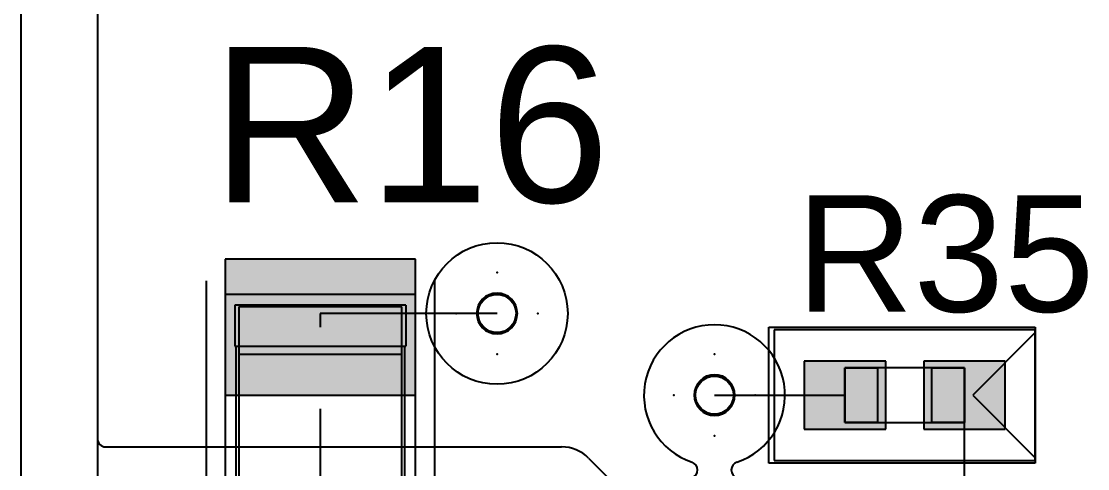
# Model space of a CAD drawing. Header units: inches. Extents: x -0.63 to 3.45, y 0 to 2.67.
# Drawn here: x 0 to 0.3923, y 1.253 to 1.4173 of the extents above; entities that cross this region are included whole.
import ezdxf

# ---------------------------------------------------------------- set-up
doc = ezdxf.new("R2010")
doc.units = ezdxf.units.IN
doc.header["$MEASUREMENT"] = 0
for name, color, linetype in [('BOARD_OUTLINE', 7, 'Continuous'), ('Bottom', 7, 'Continuous'), ('L2_GND', 7, 'Continuous'), ('L5_GND', 7, 'Continuous'), ('Layer_20', 7, 'Continuous'), ('LAYNR4', 7, 'Continuous'), ('LAYNR5', 7, 'Continuous'), ('PADLAYER_BOT', 7, 'Continuous'), ('PADLAYER_INNER', 7, 'Continuous'), ('PADLAYER_TOP', 7, 'Continuous'), ('SILKCREEN_COMP_TOP', 7, 'Continuous'), ('SILKSCREEN_TEXT_TOP', 7, 'Continuous'), ('TOOL_TOP', 7, 'Continuous'), ('Trace_Route_Top', 7, 'Continuous')]:
    doc.layers.add(name, color=color, linetype=linetype)

# ---------------------------------------------------------------- blocks, each defined once
blk = doc.blocks.new('SE1')
at = {"layer": 'BOARD_OUTLINE', "color": 7, "linetype": 'Continuous'}
blk.add_line((0, 0), (0, 2.25), dxfattribs=at)
blk = doc.blocks.new('SE')
at = {"layer": 'BOARD_OUTLINE'}
blk.add_blockref('SE1', (0, 0), dxfattribs=at)
blk = doc.blocks.new('SE123')
at = {"layer": 'Trace_Route_Top', "color": 7, "linetype": 'Continuous'}
for p, q in [((0.175, 1.31), (0.11, 1.31)), ((0.11, 1.31), (0.11, 1.305))]:
    blk.add_line(p, q, dxfattribs=at)
blk = doc.blocks.new('SE122')
at = {"layer": 'Trace_Route_Top'}
blk.add_blockref('SE123', (0, 0), dxfattribs=at)
blk = doc.blocks.new('SE129')
at = {"layer": 'Trace_Route_Top', "color": 7, "linetype": 'Continuous'}
blk.add_line((0.255, 1.28), (0.303, 1.28), dxfattribs=at)
blk = doc.blocks.new('SE128')
at = {"layer": 'Trace_Route_Top'}
blk.add_blockref('SE129', (0, 0), dxfattribs=at)
blk = doc.blocks.new('SE685')
at = {"layer": 'Trace_Route_Top', "color": 7, "linetype": 'Continuous'}
blk.add_line((0.347, 1.225), (0.347, 1.28), dxfattribs=at)
blk = doc.blocks.new('SE684')
at = {"layer": 'Trace_Route_Top'}
blk.add_blockref('SE685', (0, 0), dxfattribs=at)
blk = doc.blocks.new('SE709')
at = {"layer": 'L2_GND', "color": 7, "linetype": 'Continuous'}
blk.add_line((0.028, 2.219), (0.028, 0.031), dxfattribs=at)
blk = doc.blocks.new('SE708')
at = {"layer": 'L2_GND'}
blk.add_blockref('SE709', (0, 0), dxfattribs=at)
blk = doc.blocks.new('SE711')
at = {"layer": 'L2_GND', "color": 7, "linetype": 'Continuous'}
for centre, radius, start, end in [((0.255, 1.2799253288), 0.0259326221805631, 288.5500008012, 251.4499991988), ((0.2457969938, 1.2525), 0.0029956336371554, 288.5499799342, 71.4500200658), ((0.2642030062, 1.2525), 0.0029956336371554, 108.5499799342, 251.4500200658), ((0.255, 1.2250746712), 0.0259326221805629, 108.5500008012, 71.4499991988)]:
    blk.add_arc(centre, radius, start, end, dxfattribs=at)
blk = doc.blocks.new('SE710')
at = {"layer": 'L2_GND'}
blk.add_blockref('SE711', (0, 0), dxfattribs=at)
blk = doc.blocks.new('SE1243')
at = {"layer": 'LAYNR4', "color": 7, "linetype": 'Continuous'}
blk.add_line((0.028, 2.219), (0.028, 0.031), dxfattribs=at)
blk = doc.blocks.new('SE1242')
at = {"layer": 'LAYNR4'}
blk.add_blockref('SE1243', (0, 0), dxfattribs=at)
blk = doc.blocks.new('SE1245')
at = {"layer": 'LAYNR4', "color": 7, "linetype": 'Continuous'}
for centre, radius, start, end in [((0.255, 1.2799253288), 0.0259326221805631, 288.5500008012, 251.4499991988), ((0.2457969938, 1.2525), 0.0029956336371554, 288.5499799342, 71.4500200658), ((0.2642030062, 1.2525), 0.0029956336371554, 108.5499799342, 251.4500200658), ((0.255, 1.2250746712), 0.0259326221805629, 108.5500008012, 71.4499991988)]:
    blk.add_arc(centre, radius, start, end, dxfattribs=at)
blk = doc.blocks.new('SE1244')
at = {"layer": 'LAYNR4'}
blk.add_blockref('SE1245', (0, 0), dxfattribs=at)
blk = doc.blocks.new('SE1353')
at = {"layer": 'L5_GND', "color": 7, "linetype": 'Continuous'}
blk.add_line((0.028, 2.219), (0.028, 0.031), dxfattribs=at)
blk = doc.blocks.new('SE1352')
at = {"layer": 'L5_GND'}
blk.add_blockref('SE1353', (0, 0), dxfattribs=at)
blk = doc.blocks.new('SE1355')
at = {"layer": 'L5_GND', "color": 7, "linetype": 'Continuous'}
for centre, radius, start, end in [((0.255, 1.2799253288), 0.0259326221805631, 288.5500008012, 251.4499991988), ((0.2457969938, 1.2525), 0.0029956336371554, 288.5499799342, 71.4500200658), ((0.2642030062, 1.2525), 0.0029956336371554, 108.5499799342, 251.4500200658), ((0.255, 1.2250746712), 0.0259326221805629, 108.5500008012, 71.4499991988)]:
    blk.add_arc(centre, radius, start, end, dxfattribs=at)
blk = doc.blocks.new('SE1354')
at = {"layer": 'L5_GND'}
blk.add_blockref('SE1355', (0, 0), dxfattribs=at)
blk = doc.blocks.new('SE1887')
at = {"layer": 'LAYNR5', "color": 7, "linetype": 'Continuous'}
for p, q in [((0.028, 2.219), (0.028, 1.264)), ((0.031, 1.261), (0.19876, 1.261)), ((0.20866, 1.2569), (0.22792, 1.23764))]:
    blk.add_line(p, q, dxfattribs=at)
for centre, radius, start, end in [((0.0309999978, 1.2639999978), 0.0029999977587753, 180, 270.0000856086), ((0.1987608523, 1.246999619), 0.014000381049882, 45.0035689961, 90.0034880034)]:
    blk.add_arc(centre, radius, start, end, dxfattribs=at)
blk = doc.blocks.new('SE1886')
at = {"layer": 'LAYNR5'}
blk.add_blockref('SE1887', (0, 0), dxfattribs=at)
blk = doc.blocks.new('SE1953')
at = {"layer": 'LAYNR5', "color": 7, "linetype": 'Continuous'}
blk.add_point((0.27, 1.28), dxfattribs=at)
blk = doc.blocks.new('SE1952')
at = {"layer": 'LAYNR5'}
blk.add_blockref('SE1953', (0, 0), dxfattribs=at)
blk = doc.blocks.new('SE1955')
at = {"layer": 'LAYNR5', "color": 7, "linetype": 'Continuous'}
blk.add_point((0.255, 1.295), dxfattribs=at)
blk = doc.blocks.new('SE1954')
at = {"layer": 'LAYNR5'}
blk.add_blockref('SE1955', (0, 0), dxfattribs=at)
blk = doc.blocks.new('SE1957')
at = {"layer": 'LAYNR5', "color": 7, "linetype": 'Continuous'}
blk.add_point((0.24, 1.28), dxfattribs=at)
blk = doc.blocks.new('SE1956')
at = {"layer": 'LAYNR5'}
blk.add_blockref('SE1957', (0, 0), dxfattribs=at)
blk = doc.blocks.new('SE1959')
at = {"layer": 'LAYNR5', "color": 7, "linetype": 'Continuous'}
blk.add_point((0.255, 1.265), dxfattribs=at)
blk = doc.blocks.new('SE1958')
at = {"layer": 'LAYNR5'}
blk.add_blockref('SE1959', (0, 0), dxfattribs=at)
blk = doc.blocks.new('SE1961')
at = {"layer": 'LAYNR5', "color": 7, "linetype": 'Continuous'}
blk.add_point((0.19, 1.31), dxfattribs=at)
blk = doc.blocks.new('SE1960')
at = {"layer": 'LAYNR5'}
blk.add_blockref('SE1961', (0, 0), dxfattribs=at)
blk = doc.blocks.new('SE1963')
at = {"layer": 'LAYNR5', "color": 7, "linetype": 'Continuous'}
blk.add_point((0.175, 1.325), dxfattribs=at)
blk = doc.blocks.new('SE1962')
at = {"layer": 'LAYNR5'}
blk.add_blockref('SE1963', (0, 0), dxfattribs=at)
blk = doc.blocks.new('SE1965')
at = {"layer": 'LAYNR5', "color": 7, "linetype": 'Continuous'}
blk.add_point((0.16, 1.31), dxfattribs=at)
blk = doc.blocks.new('SE1964')
at = {"layer": 'LAYNR5'}
blk.add_blockref('SE1965', (0, 0), dxfattribs=at)
blk = doc.blocks.new('SE1967')
at = {"layer": 'LAYNR5', "color": 7, "linetype": 'Continuous'}
blk.add_point((0.175, 1.295), dxfattribs=at)
blk = doc.blocks.new('SE1966')
at = {"layer": 'LAYNR5'}
blk.add_blockref('SE1967', (0, 0), dxfattribs=at)
blk = doc.blocks.new('SE2111')
at = {"layer": 'Bottom', "color": 7, "linetype": 'Continuous'}
blk.add_line((0.028, 2.219), (0.028, 0.031), dxfattribs=at)
blk = doc.blocks.new('SE2110')
at = {"layer": 'Bottom'}
blk.add_blockref('SE2111', (0, 0), dxfattribs=at)
blk = doc.blocks.new('SE2113')
at = {"layer": 'Bottom', "color": 7, "linetype": 'Continuous'}
for centre, radius, start, end in [((0.255, 1.2799253288), 0.0259326221805631, 288.5500008012, 251.4499991988), ((0.2457969938, 1.2525), 0.0029956336371554, 288.5499799342, 71.4500200658), ((0.2642030062, 1.2525), 0.0029956336371554, 108.5499799342, 251.4500200658), ((0.255, 1.2250746712), 0.0259326221805629, 108.5500008012, 71.4499991988)]:
    blk.add_arc(centre, radius, start, end, dxfattribs=at)
blk = doc.blocks.new('SE2112')
at = {"layer": 'Bottom'}
blk.add_blockref('SE2113', (0, 0), dxfattribs=at)
blk = doc.blocks.new('SE2289')
at = {"layer": 'PADLAYER_TOP', "color": 7, "linetype": 'Continuous'}
for start, end in [(0, 180), (180, 0)]:
    blk.add_arc((0.255, 1.28), 0.0075, start, end, dxfattribs=at)
blk = doc.blocks.new('SE2288')
at = {"layer": 'PADLAYER_TOP'}
blk.add_blockref('SE2289', (0, 0), dxfattribs=at)
blk = doc.blocks.new('SE2291')
at = {"layer": 'PADLAYER_INNER', "color": 7, "linetype": 'Continuous'}
for start, end in [(0, 180), (180, 0)]:
    blk.add_arc((0.255, 1.28), 0.0075, start, end, dxfattribs=at)
blk = doc.blocks.new('SE2290')
at = {"layer": 'PADLAYER_INNER'}
blk.add_blockref('SE2291', (0, 0), dxfattribs=at)
blk = doc.blocks.new('SE2293')
at = {"layer": 'PADLAYER_BOT', "color": 7, "linetype": 'Continuous'}
for start, end in [(0, 180), (180, 0)]:
    blk.add_arc((0.255, 1.28), 0.0075, start, end, dxfattribs=at)
blk = doc.blocks.new('SE2292')
at = {"layer": 'PADLAYER_BOT'}
blk.add_blockref('SE2293', (0, 0), dxfattribs=at)
blk = doc.blocks.new('SE2295')
at = {"layer": 'PADLAYER_TOP', "color": 7, "linetype": 'Continuous'}
for start, end in [(0, 180), (180, 0)]:
    blk.add_arc((0.175, 1.31), 0.0075, start, end, dxfattribs=at)
blk = doc.blocks.new('SE2294')
at = {"layer": 'PADLAYER_TOP'}
blk.add_blockref('SE2295', (0, 0), dxfattribs=at)
blk = doc.blocks.new('SE2297')
at = {"layer": 'PADLAYER_INNER', "color": 7, "linetype": 'Continuous'}
for start, end in [(0, 180), (180, 0)]:
    blk.add_arc((0.175, 1.31), 0.0075, start, end, dxfattribs=at)
blk = doc.blocks.new('SE2296')
at = {"layer": 'PADLAYER_INNER'}
blk.add_blockref('SE2297', (0, 0), dxfattribs=at)
blk = doc.blocks.new('SE2299')
at = {"layer": 'PADLAYER_BOT', "color": 7, "linetype": 'Continuous'}
for start, end in [(0, 180), (180, 0)]:
    blk.add_arc((0.175, 1.31), 0.0075, start, end, dxfattribs=at)
blk = doc.blocks.new('SE2298')
at = {"layer": 'PADLAYER_BOT'}
blk.add_blockref('SE2299', (0, 0), dxfattribs=at)
blk = doc.blocks.new('SE3561')
at = {"layer": 'SILKCREEN_COMP_TOP', "color": 7, "linetype": 'Continuous'}
blk.add_line((0.1415, 1.313), (0.1415, 1.298), dxfattribs=at)
blk = doc.blocks.new('SE3560')
at = {"layer": 'SILKCREEN_COMP_TOP'}
blk.add_blockref('SE3561', (0, 0), dxfattribs=at)
blk = doc.blocks.new('SE3563')
at = {"layer": 'SILKCREEN_COMP_TOP', "color": 7, "linetype": 'Continuous'}
blk.add_line((0.0785, 1.298), (0.1415, 1.298), dxfattribs=at)
blk = doc.blocks.new('SE3562')
at = {"layer": 'SILKCREEN_COMP_TOP'}
blk.add_blockref('SE3563', (0, 0), dxfattribs=at)
blk = doc.blocks.new('SE3565')
at = {"layer": 'SILKCREEN_COMP_TOP', "color": 7, "linetype": 'Continuous'}
blk.add_line((0.1415, 1.313), (0.0785, 1.313), dxfattribs=at)
blk = doc.blocks.new('SE3564')
at = {"layer": 'SILKCREEN_COMP_TOP'}
blk.add_blockref('SE3565', (0, 0), dxfattribs=at)
blk = doc.blocks.new('SE3567')
at = {"layer": 'SILKCREEN_COMP_TOP', "color": 7, "linetype": 'Continuous'}
blk.add_line((0.0785, 1.313), (0.0785, 1.298), dxfattribs=at)
blk = doc.blocks.new('SE3566')
at = {"layer": 'SILKCREEN_COMP_TOP'}
blk.add_blockref('SE3567', (0, 0), dxfattribs=at)
blk = doc.blocks.new('SE3569')
at = {"layer": 'SILKCREEN_COMP_TOP', "color": 7, "linetype": 'Continuous'}
blk.add_line((0.141, 1.298), (0.141, 1.202), dxfattribs=at)
blk = doc.blocks.new('SE3568')
at = {"layer": 'SILKCREEN_COMP_TOP'}
blk.add_blockref('SE3569', (0, 0), dxfattribs=at)
blk = doc.blocks.new('SE3571')
at = {"layer": 'SILKCREEN_COMP_TOP', "color": 7, "linetype": 'Continuous'}
blk.add_line((0.079, 1.202), (0.079, 1.298), dxfattribs=at)
blk = doc.blocks.new('SE3570')
at = {"layer": 'SILKCREEN_COMP_TOP'}
blk.add_blockref('SE3571', (0, 0), dxfattribs=at)
blk = doc.blocks.new('SE3581')
at = {"layer": 'SILKSCREEN_TEXT_TOP', "color": 7, "linetype": 'Continuous'}
for p, q in [((0.075, 1.317), (0.075, 1.183)), ((0.145, 1.317), (0.075, 1.317)), ((0.145, 1.183), (0.145, 1.317)), ((0.075, 1.183), (0.145, 1.183))]:
    blk.add_line(p, q, dxfattribs=at)
blk = doc.blocks.new('SE3580')
at = {"layer": 'SILKSCREEN_TEXT_TOP'}
blk.add_blockref('SE3581', (0, 0), dxfattribs=at)
blk = doc.blocks.new('SE3583')
at = {"layer": 'Layer_20', "color": 7, "linetype": 'Continuous'}
for p, q in [((0.08, 1.3125), (0.08, 1.1875)), ((0.14, 1.3125), (0.08, 1.3125)), ((0.14, 1.1875), (0.14, 1.3125)), ((0.08, 1.1875), (0.14, 1.1875))]:
    blk.add_line(p, q, dxfattribs=at)
blk = doc.blocks.new('SE3582')
at = {"layer": 'Layer_20'}
blk.add_blockref('SE3583', (0, 0), dxfattribs=at)
blk = doc.blocks.new('SE3585')
at = {"layer": 'SILKSCREEN_TEXT_TOP', "color": 7, "linetype": 'Continuous'}
blk.add_line((0.068, 1.322), (0.068, 1.178), dxfattribs=at)
blk = doc.blocks.new('SE3584')
at = {"layer": 'SILKSCREEN_TEXT_TOP'}
blk.add_blockref('SE3585', (0, 0), dxfattribs=at)
blk = doc.blocks.new('SE3587')
at = {"layer": 'SILKSCREEN_TEXT_TOP', "color": 7, "linetype": 'Continuous'}
blk.add_line((0.152, 1.322), (0.152, 1.178), dxfattribs=at)
blk = doc.blocks.new('SE3586')
at = {"layer": 'SILKSCREEN_TEXT_TOP'}
blk.add_blockref('SE3587', (0, 0), dxfattribs=at)
blk = doc.blocks.new('SE3591')
at = {"layer": 'Layer_20', "color": 7, "linetype": 'Continuous'}
blk.add_line((0.11, 1.275), (0.11, 1.225), dxfattribs=at)
blk = doc.blocks.new('SE3590')
at = {"layer": 'Layer_20'}
blk.add_blockref('SE3591', (0, 0), dxfattribs=at)
blk = doc.blocks.new('SE3593')
at = {"layer": 'Layer_20', "color": 7, "linetype": 'Continuous'}
for p, q in [((0.08, 1.3125), (0.08, 1.295)), ((0.14, 1.3125), (0.08, 1.3125)), ((0.14, 1.295), (0.14, 1.3125)), ((0.08, 1.295), (0.14, 1.295))]:
    blk.add_line(p, q, dxfattribs=at)
blk = doc.blocks.new('SE3592')
at = {"layer": 'Layer_20'}
blk.add_blockref('SE3593', (0, 0), dxfattribs=at)
blk = doc.blocks.new('SE3705')
at = {"layer": 'SILKCREEN_COMP_TOP', "color": 7, "linetype": 'Continuous'}
for p, q in [((0.275, 1.255), (0.275, 1.305)), ((0.275, 1.305), (0.373, 1.305)), ((0.373, 1.305), (0.373, 1.255)), ((0.373, 1.255), (0.275, 1.255))]:
    blk.add_line(p, q, dxfattribs=at)
blk = doc.blocks.new('SE3704')
at = {"layer": 'SILKCREEN_COMP_TOP'}
blk.add_blockref('SE3705', (0, 0), dxfattribs=at)
blk = doc.blocks.new('SE3707')
at = {"layer": 'SILKCREEN_COMP_TOP', "color": 7, "linetype": 'Continuous'}
for p, q in [((0.373, 1.303), (0.35, 1.28)), ((0.35, 1.28), (0.373, 1.257))]:
    blk.add_line(p, q, dxfattribs=at)
blk = doc.blocks.new('SE3706')
at = {"layer": 'SILKCREEN_COMP_TOP'}
blk.add_blockref('SE3707', (0, 0), dxfattribs=at)
blk = doc.blocks.new('SE3709')
at = {"layer": 'SILKSCREEN_TEXT_TOP', "color": 7, "linetype": 'Continuous'}
for p, q in [((0.277, 1.304), (0.277, 1.256)), ((0.373, 1.304), (0.277, 1.304)), ((0.373, 1.256), (0.373, 1.304)), ((0.277, 1.256), (0.373, 1.256))]:
    blk.add_line(p, q, dxfattribs=at)
blk = doc.blocks.new('SE3708')
at = {"layer": 'SILKSCREEN_TEXT_TOP'}
blk.add_blockref('SE3709', (0, 0), dxfattribs=at)
blk = doc.blocks.new('SE3711')
at = {"layer": 'Layer_20', "color": 7, "linetype": 'Continuous'}
for p, q in [((0.303, 1.29), (0.303, 1.27)), ((0.347, 1.29), (0.303, 1.29)), ((0.347, 1.27), (0.347, 1.29)), ((0.303, 1.27), (0.347, 1.27))]:
    blk.add_line(p, q, dxfattribs=at)
blk = doc.blocks.new('SE3710')
at = {"layer": 'Layer_20'}
blk.add_blockref('SE3711', (0, 0), dxfattribs=at)
blk = doc.blocks.new('SE3713')
at = {"layer": 'Layer_20', "color": 7, "linetype": 'Continuous'}
for p, q in [((0.303, 1.29), (0.315, 1.29)), ((0.303, 1.27), (0.303, 1.29)), ((0.315, 1.29), (0.315, 1.27)), ((0.315, 1.27), (0.303, 1.27))]:
    blk.add_line(p, q, dxfattribs=at)
blk = doc.blocks.new('SE3712')
at = {"layer": 'Layer_20'}
blk.add_blockref('SE3713', (0, 0), dxfattribs=at)
blk = doc.blocks.new('SE3715')
at = {"layer": 'Layer_20', "color": 7, "linetype": 'Continuous'}
for p, q in [((0.335, 1.29), (0.347, 1.29)), ((0.335, 1.27), (0.335, 1.29)), ((0.347, 1.29), (0.347, 1.27)), ((0.347, 1.27), (0.335, 1.27))]:
    blk.add_line(p, q, dxfattribs=at)
blk = doc.blocks.new('SE3714')
at = {"layer": 'Layer_20'}
blk.add_blockref('SE3715', (0, 0), dxfattribs=at)

msp = doc.modelspace()

# ---------------------------------------------------------------- hatches: boundary and pattern name
at = {"layer": 'PADLAYER_TOP', "linetype": 'Continuous'}
for points in [[(0.075, 1.28), (0.145, 1.28), (0.145, 1.33), (0.075, 1.33)], [(0.2879999999999999, 1.2675), (0.3179999999999999, 1.2675), (0.3179999999999999, 1.2925), (0.2879999999999999, 1.2925)], [(0.332, 1.2675), (0.3619999999999999, 1.2675), (0.3619999999999999, 1.2925), (0.332, 1.2925)]]:
    msp.add_hatch(color=7, dxfattribs=at).paths.add_polyline_path(points)

# ---------------------------------------------------------------- linework, layer by layer
at = {"layer": 'Bottom', "color": 7, "linetype": 'Continuous'}
msp.add_circle((0.175, 1.31), 0.026, dxfattribs=at)
at = {"layer": 'L2_GND', "color": 7, "linetype": 'Continuous'}
msp.add_circle((0.175, 1.31), 0.026, dxfattribs=at)
at = {"layer": 'L5_GND', "color": 7, "linetype": 'Continuous'}
msp.add_circle((0.175, 1.31), 0.026, dxfattribs=at)
at = {"layer": 'LAYNR4', "color": 7, "linetype": 'Continuous'}
msp.add_circle((0.175, 1.31), 0.026, dxfattribs=at)
at = {"layer": 'PADLAYER_TOP', "color": 7, "linetype": 'Continuous'}
for p, q in [((0.145, 1.33), (0.075, 1.33)), ((0.075, 1.33), (0.075, 1.28)), ((0.145, 1.28), (0.145, 1.33)), ((0.318, 1.2925), (0.288, 1.2925)), ((0.288, 1.2925), (0.288, 1.2675)), ((0.318, 1.2675), (0.318, 1.2925)), ((0.362, 1.2925), (0.332, 1.2925)), ((0.332, 1.2925), (0.332, 1.2675)), ((0.362, 1.2675), (0.362, 1.2925)), ((0.075, 1.28), (0.145, 1.28)), ((0.288, 1.2675), (0.318, 1.2675)), ((0.332, 1.2675), (0.362, 1.2675))]:
    msp.add_line(p, q, dxfattribs=at)
at = {"layer": 'TOOL_TOP', "color": 7, "linetype": 'Continuous'}
for centre in [(0.175, 1.31), (0.255, 1.28)]:
    msp.add_circle(centre, 0.007, dxfattribs=at)

# ---------------------------------------------------------------- block references
for name in ['SE', 'SE708', 'SE1242', 'SE1352', 'SE1886', 'SE2110', 'SE1962', 'SE3584', 'SE3586', 'SE3580', 'SE2294', 'SE2296', 'SE2298', 'SE3564', 'SE3566', 'SE3582', 'SE3592', 'SE3560', 'SE122', 'SE1964', 'SE1960', 'SE710', 'SE1244', 'SE1354', 'SE2112', 'SE3704', 'SE3708', 'SE3706', 'SE3562', 'SE3570', 'SE3568', 'SE1966', 'SE1954', 'SE2288', 'SE2290', 'SE2292', 'SE3710', 'SE3712', 'SE3714', 'SE1956', 'SE128', 'SE1952', 'SE684', 'SE3590', 'SE1958']:
    msp.add_blockref(name, (0, 0))

# ---------------------------------------------------------------- texts
at = {"layer": 'SILKSCREEN_TEXT_TOP', "attachment_point": 7}
for s, insert, char_height, width, rotation in [('{\\fArial|b0||i0||c0|p34;\\C7;\\H5.7143e-002;\\W1.;R16}', (0.07, 1.3499996063), 0.057143, 0.1465846111, 1.0000000000000004e-06), ('{\\fArial|b0||i0||c0|p34;\\C7;\\H4.2857e-002;\\W1.;R35}', (0.285, 1.3099996063), 0.042857, 0.1099379154, 9.999999999999997e-07)]:
    msp.add_mtext(s, dxfattribs=dict(at, insert=insert, char_height=char_height, width=width, rotation=rotation))

doc.saveas('drawing.dxf')
